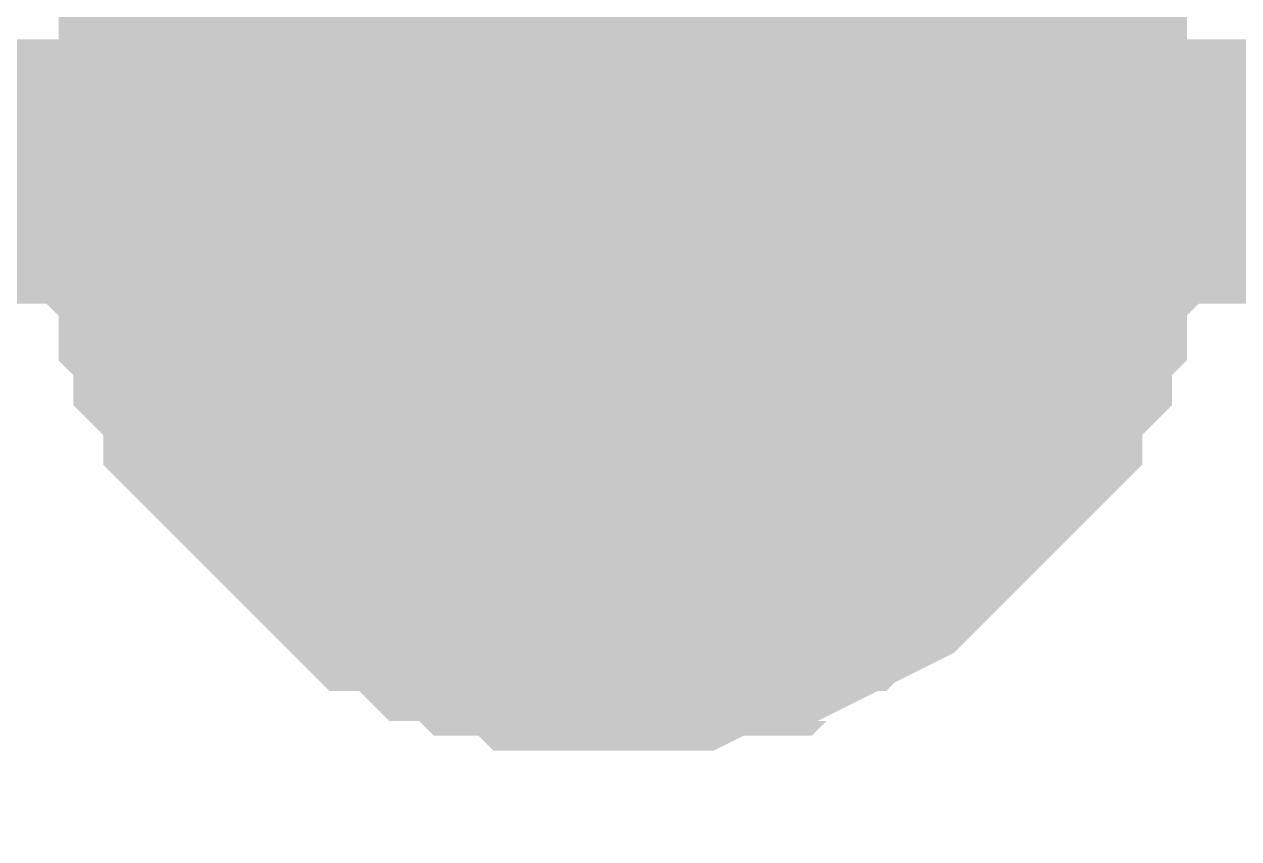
# Model space of a CAD drawing. Header units: inches. Extents: x 0 to 9.5, y -0.01 to 7.51.
# Drawn here: x 8.1726 to 8.2269, y 6.4701 to 6.5065 of the extents above; entities that cross this region are included whole.
import ezdxf

# ---------------------------------------------------------------- set-up
doc = ezdxf.new("R2010")
doc.units = ezdxf.units.IN
doc.header["$MEASUREMENT"] = 0
doc.layers.add('Sheet', color=255, linetype='Continuous')

msp = doc.modelspace()

# ---------------------------------------------------------------- linework, layer by layer
at = {"layer": 'Sheet'}
for points in [[(8.199341, 6.499911, 0.0118, 0.0118, 0), (8.199341, 6.599787, 0.0118, 0.0118, 0)], [(8.179372, 6.499911, 0.0118, 0.0118, 0), (8.179372, 6.500577, 0.0118, 0.0118, 0), (8.179372, 6.501909, 0.0118, 0.0118, 0), (8.179372, 6.502575, 0.0118, 0.0118, 0), (8.180038, 6.503906, 0.0118, 0.0118, 0), (8.180038, 6.504572, 0.0118, 0.0118, 0), (8.180038, 6.505904, 0.0118, 0.0118, 0), (8.180703, 6.50657, 0.0118, 0.0118, 0), (8.180703, 6.507235, 0.0118, 0.0118, 0), (8.181369, 6.508567, 0.0118, 0.0118, 0), (8.182035, 6.509233, 0.0118, 0.0118, 0), (8.182035, 6.509899, 0.0118, 0.0118, 0), (8.1827, 6.51123, 0.0118, 0.0118, 0), (8.183366, 6.511896, 0.0118, 0.0118, 0), (8.184032, 6.512562, 0.0118, 0.0118, 0)], [(8.179372, 6.499911, 0.0118, 0.0118, 0), (8.179372, 6.500577, 0.0118, 0.0118, 0), (8.179372, 6.501909, 0.0118, 0.0118, 0), (8.179372, 6.502575, 0.0118, 0.0118, 0), (8.180038, 6.503906, 0.0118, 0.0118, 0), (8.180038, 6.504572, 0.0118, 0.0118, 0), (8.180038, 6.505904, 0.0118, 0.0118, 0), (8.180703, 6.50657, 0.0118, 0.0118, 0), (8.180703, 6.507235, 0.0118, 0.0118, 0), (8.181369, 6.508567, 0.0118, 0.0118, 0), (8.182035, 6.509233, 0.0118, 0.0118, 0), (8.182035, 6.509899, 0.0118, 0.0118, 0), (8.1827, 6.51123, 0.0118, 0.0118, 0), (8.183366, 6.511896, 0.0118, 0.0118, 0), (8.184032, 6.512562, 0.0118, 0.0118, 0)], [(8.179372, 6.499911, 0.0118, 0.0118, 0), (8.179372, 6.500577, 0.0118, 0.0118, 0), (8.179372, 6.501909, 0.0118, 0.0118, 0), (8.179372, 6.502575, 0.0118, 0.0118, 0), (8.180038, 6.503906, 0.0118, 0.0118, 0), (8.180038, 6.504572, 0.0118, 0.0118, 0), (8.180038, 6.505904, 0.0118, 0.0118, 0), (8.180703, 6.50657, 0.0118, 0.0118, 0), (8.180703, 6.507235, 0.0118, 0.0118, 0), (8.181369, 6.508567, 0.0118, 0.0118, 0), (8.182035, 6.509233, 0.0118, 0.0118, 0), (8.182035, 6.509899, 0.0118, 0.0118, 0), (8.1827, 6.51123, 0.0118, 0.0118, 0), (8.183366, 6.511896, 0.0118, 0.0118, 0), (8.184032, 6.512562, 0.0118, 0.0118, 0)], [(8.179372, 6.499911, 0.0118, 0.0118, 0), (8.179372, 6.500577, 0.0118, 0.0118, 0), (8.179372, 6.501909, 0.0118, 0.0118, 0), (8.179372, 6.502575, 0.0118, 0.0118, 0), (8.180038, 6.503906, 0.0118, 0.0118, 0), (8.180038, 6.504572, 0.0118, 0.0118, 0), (8.180038, 6.505904, 0.0118, 0.0118, 0), (8.180703, 6.50657, 0.0118, 0.0118, 0), (8.180703, 6.507235, 0.0118, 0.0118, 0), (8.181369, 6.508567, 0.0118, 0.0118, 0), (8.182035, 6.509233, 0.0118, 0.0118, 0), (8.182035, 6.509899, 0.0118, 0.0118, 0), (8.1827, 6.51123, 0.0118, 0.0118, 0), (8.183366, 6.511896, 0.0118, 0.0118, 0), (8.184032, 6.512562, 0.0118, 0.0118, 0)], [(8.214651, 6.512562, 0.0118, 0.0118, 0), (8.215317, 6.511896, 0.0118, 0.0118, 0), (8.215982, 6.51123, 0.0118, 0.0118, 0), (8.216648, 6.509899, 0.0118, 0.0118, 0), (8.216648, 6.509233, 0.0118, 0.0118, 0), (8.217314, 6.508567, 0.0118, 0.0118, 0), (8.217979, 6.507235, 0.0118, 0.0118, 0), (8.217979, 6.50657, 0.0118, 0.0118, 0), (8.218645, 6.505904, 0.0118, 0.0118, 0), (8.218645, 6.504572, 0.0118, 0.0118, 0), (8.218645, 6.503906, 0.0118, 0.0118, 0), (8.219311, 6.502575, 0.0118, 0.0118, 0), (8.219311, 6.501909, 0.0118, 0.0118, 0), (8.219311, 6.500577, 0.0118, 0.0118, 0), (8.219311, 6.499911, 0.0118, 0.0118, 0)], [(8.214651, 6.512562, 0.0118, 0.0118, 0), (8.215317, 6.511896, 0.0118, 0.0118, 0), (8.215982, 6.51123, 0.0118, 0.0118, 0), (8.216648, 6.509899, 0.0118, 0.0118, 0), (8.216648, 6.509233, 0.0118, 0.0118, 0), (8.217314, 6.508567, 0.0118, 0.0118, 0), (8.217979, 6.507235, 0.0118, 0.0118, 0), (8.217979, 6.50657, 0.0118, 0.0118, 0), (8.218645, 6.505904, 0.0118, 0.0118, 0), (8.218645, 6.504572, 0.0118, 0.0118, 0), (8.218645, 6.503906, 0.0118, 0.0118, 0), (8.219311, 6.502575, 0.0118, 0.0118, 0), (8.219311, 6.501909, 0.0118, 0.0118, 0), (8.219311, 6.500577, 0.0118, 0.0118, 0), (8.219311, 6.499911, 0.0118, 0.0118, 0)], [(8.214651, 6.512562, 0.0118, 0.0118, 0), (8.215317, 6.511896, 0.0118, 0.0118, 0), (8.215982, 6.51123, 0.0118, 0.0118, 0), (8.216648, 6.509899, 0.0118, 0.0118, 0), (8.216648, 6.509233, 0.0118, 0.0118, 0), (8.217314, 6.508567, 0.0118, 0.0118, 0), (8.217979, 6.507235, 0.0118, 0.0118, 0), (8.217979, 6.50657, 0.0118, 0.0118, 0), (8.218645, 6.505904, 0.0118, 0.0118, 0), (8.218645, 6.504572, 0.0118, 0.0118, 0), (8.218645, 6.503906, 0.0118, 0.0118, 0), (8.219311, 6.502575, 0.0118, 0.0118, 0), (8.219311, 6.501909, 0.0118, 0.0118, 0), (8.219311, 6.500577, 0.0118, 0.0118, 0), (8.219311, 6.499911, 0.0118, 0.0118, 0)], [(8.214651, 6.512562, 0.0118, 0.0118, 0), (8.215317, 6.511896, 0.0118, 0.0118, 0), (8.215982, 6.51123, 0.0118, 0.0118, 0), (8.216648, 6.509899, 0.0118, 0.0118, 0), (8.216648, 6.509233, 0.0118, 0.0118, 0), (8.217314, 6.508567, 0.0118, 0.0118, 0), (8.217979, 6.507235, 0.0118, 0.0118, 0), (8.217979, 6.50657, 0.0118, 0.0118, 0), (8.218645, 6.505904, 0.0118, 0.0118, 0), (8.218645, 6.504572, 0.0118, 0.0118, 0), (8.218645, 6.503906, 0.0118, 0.0118, 0), (8.219311, 6.502575, 0.0118, 0.0118, 0), (8.219311, 6.501909, 0.0118, 0.0118, 0), (8.219311, 6.500577, 0.0118, 0.0118, 0), (8.219311, 6.499911, 0.0118, 0.0118, 0)], [(8.179372, 6.499911, 0.0039, 0.0039, 0), (8.179372, 6.500577, 0.0039, 0.0039, 0), (8.179372, 6.501909, 0.0039, 0.0039, 0), (8.179372, 6.502575, 0.0039, 0.0039, 0), (8.180038, 6.503906, 0.0039, 0.0039, 0), (8.180038, 6.504572, 0.0039, 0.0039, 0), (8.180038, 6.505904, 0.0039, 0.0039, 0), (8.180703, 6.50657, 0.0039, 0.0039, 0), (8.180703, 6.507235, 0.0039, 0.0039, 0), (8.181369, 6.508567, 0.0039, 0.0039, 0)], [(8.179372, 6.499911, 0.0039, 0.0039, 0), (8.179372, 6.500577, 0.0039, 0.0039, 0), (8.179372, 6.501909, 0.0039, 0.0039, 0), (8.179372, 6.502575, 0.0039, 0.0039, 0), (8.180038, 6.503906, 0.0039, 0.0039, 0), (8.180038, 6.504572, 0.0039, 0.0039, 0), (8.180038, 6.505904, 0.0039, 0.0039, 0), (8.180703, 6.50657, 0.0039, 0.0039, 0), (8.180703, 6.507235, 0.0039, 0.0039, 0), (8.181369, 6.508567, 0.0039, 0.0039, 0)], [(8.179372, 6.499911, 0.0039, 0.0039, 0), (8.179372, 6.500577, 0.0039, 0.0039, 0), (8.179372, 6.501909, 0.0039, 0.0039, 0), (8.179372, 6.502575, 0.0039, 0.0039, 0), (8.180038, 6.503906, 0.0039, 0.0039, 0), (8.180038, 6.504572, 0.0039, 0.0039, 0), (8.180038, 6.505904, 0.0039, 0.0039, 0), (8.180703, 6.50657, 0.0039, 0.0039, 0), (8.180703, 6.507235, 0.0039, 0.0039, 0), (8.181369, 6.508567, 0.0039, 0.0039, 0)], [(8.179372, 6.499911, 0.0039, 0.0039, 0), (8.179372, 6.500577, 0.0039, 0.0039, 0), (8.179372, 6.501909, 0.0039, 0.0039, 0), (8.179372, 6.502575, 0.0039, 0.0039, 0), (8.180038, 6.503906, 0.0039, 0.0039, 0), (8.180038, 6.504572, 0.0039, 0.0039, 0), (8.180038, 6.505904, 0.0039, 0.0039, 0), (8.180703, 6.50657, 0.0039, 0.0039, 0), (8.180703, 6.507235, 0.0039, 0.0039, 0), (8.181369, 6.508567, 0.0039, 0.0039, 0)], [(8.217314, 6.508567, 0.0039, 0.0039, 0), (8.217979, 6.507235, 0.0039, 0.0039, 0), (8.217979, 6.50657, 0.0039, 0.0039, 0), (8.218645, 6.505904, 0.0039, 0.0039, 0), (8.218645, 6.504572, 0.0039, 0.0039, 0), (8.218645, 6.503906, 0.0039, 0.0039, 0), (8.219311, 6.502575, 0.0039, 0.0039, 0), (8.219311, 6.501909, 0.0039, 0.0039, 0), (8.219311, 6.500577, 0.0039, 0.0039, 0), (8.219311, 6.499911, 0.0039, 0.0039, 0)], [(8.217314, 6.508567, 0.0039, 0.0039, 0), (8.217979, 6.507235, 0.0039, 0.0039, 0), (8.217979, 6.50657, 0.0039, 0.0039, 0), (8.218645, 6.505904, 0.0039, 0.0039, 0), (8.218645, 6.504572, 0.0039, 0.0039, 0), (8.218645, 6.503906, 0.0039, 0.0039, 0), (8.219311, 6.502575, 0.0039, 0.0039, 0), (8.219311, 6.501909, 0.0039, 0.0039, 0), (8.219311, 6.500577, 0.0039, 0.0039, 0), (8.219311, 6.499911, 0.0039, 0.0039, 0)], [(8.217314, 6.508567, 0.0039, 0.0039, 0), (8.217979, 6.507235, 0.0039, 0.0039, 0), (8.217979, 6.50657, 0.0039, 0.0039, 0), (8.218645, 6.505904, 0.0039, 0.0039, 0), (8.218645, 6.504572, 0.0039, 0.0039, 0), (8.218645, 6.503906, 0.0039, 0.0039, 0), (8.219311, 6.502575, 0.0039, 0.0039, 0), (8.219311, 6.501909, 0.0039, 0.0039, 0), (8.219311, 6.500577, 0.0039, 0.0039, 0), (8.219311, 6.499911, 0.0039, 0.0039, 0)], [(8.217314, 6.508567, 0.0039, 0.0039, 0), (8.217979, 6.507235, 0.0039, 0.0039, 0), (8.217979, 6.50657, 0.0039, 0.0039, 0), (8.218645, 6.505904, 0.0039, 0.0039, 0), (8.218645, 6.504572, 0.0039, 0.0039, 0), (8.218645, 6.503906, 0.0039, 0.0039, 0), (8.219311, 6.502575, 0.0039, 0.0039, 0), (8.219311, 6.501909, 0.0039, 0.0039, 0), (8.219311, 6.500577, 0.0039, 0.0039, 0), (8.219311, 6.499911, 0.0039, 0.0039, 0)], [(7.099706, 6.499911, 0.0118, 0.0118, 0), (7.899138, 6.499911, 0.0118, 0.0118, 0), (8.199341, 6.499911, 0.0118, 0.0118, 0), (8.299187, 6.499911, 0.0118, 0.0118, 0), (8.299187, 6.199618, 0.0118, 0.0118, 0)], [(8.199341, 6.479936, 0.0118, 0.0118, 0), (8.19801, 6.479936, 0.0118, 0.0118, 0), (8.197344, 6.479936, 0.0118, 0.0118, 0), (8.196013, 6.479936, 0.0118, 0.0118, 0), (8.195348, 6.480602, 0.0118, 0.0118, 0), (8.194016, 6.480602, 0.0118, 0.0118, 0), (8.193351, 6.480602, 0.0118, 0.0118, 0), (8.192685, 6.481268, 0.0118, 0.0118, 0), (8.191354, 6.481268, 0.0118, 0.0118, 0), (8.190688, 6.481934, 0.0118, 0.0118, 0), (8.190022, 6.482599, 0.0118, 0.0118, 0), (8.188691, 6.482599, 0.0118, 0.0118, 0), (8.188026, 6.483265, 0.0118, 0.0118, 0), (8.18736, 6.483931, 0.0118, 0.0118, 0), (8.186694, 6.484597, 0.0118, 0.0118, 0), (8.186029, 6.485263, 0.0118, 0.0118, 0), (8.185363, 6.485929, 0.0118, 0.0118, 0), (8.184697, 6.486594, 0.0118, 0.0118, 0), (8.184032, 6.48726, 0.0118, 0.0118, 0), (8.183366, 6.487926, 0.0118, 0.0118, 0), (8.1827, 6.488592, 0.0118, 0.0118, 0), (8.182035, 6.489258, 0.0118, 0.0118, 0), (8.182035, 6.490589, 0.0118, 0.0118, 0), (8.181369, 6.491255, 0.0118, 0.0118, 0), (8.180703, 6.491921, 0.0118, 0.0118, 0), (8.180703, 6.493253, 0.0118, 0.0118, 0), (8.180038, 6.493919, 0.0118, 0.0118, 0), (8.180038, 6.494585, 0.0118, 0.0118, 0), (8.180038, 6.495916, 0.0118, 0.0118, 0), (8.179372, 6.496582, 0.0118, 0.0118, 0), (8.179372, 6.497914, 0.0118, 0.0118, 0), (8.179372, 6.49858, 0.0118, 0.0118, 0), (8.179372, 6.499911, 0.0118, 0.0118, 0)], [(8.179372, 6.499911, 0.0118, 0.0118, 0), (8.179372, 6.499911, 0.0118, 0.0118, 0)], [(8.199341, 6.479936, 0.0118, 0.0118, 0), (8.19801, 6.479936, 0.0118, 0.0118, 0), (8.197344, 6.479936, 0.0118, 0.0118, 0), (8.196013, 6.479936, 0.0118, 0.0118, 0), (8.195348, 6.480602, 0.0118, 0.0118, 0), (8.194016, 6.480602, 0.0118, 0.0118, 0), (8.193351, 6.480602, 0.0118, 0.0118, 0), (8.192685, 6.481268, 0.0118, 0.0118, 0), (8.191354, 6.481268, 0.0118, 0.0118, 0), (8.190688, 6.481934, 0.0118, 0.0118, 0), (8.190022, 6.482599, 0.0118, 0.0118, 0), (8.188691, 6.482599, 0.0118, 0.0118, 0), (8.188026, 6.483265, 0.0118, 0.0118, 0), (8.18736, 6.483931, 0.0118, 0.0118, 0), (8.186694, 6.484597, 0.0118, 0.0118, 0), (8.186029, 6.485263, 0.0118, 0.0118, 0), (8.185363, 6.485929, 0.0118, 0.0118, 0), (8.184697, 6.486594, 0.0118, 0.0118, 0), (8.184032, 6.48726, 0.0118, 0.0118, 0), (8.183366, 6.487926, 0.0118, 0.0118, 0), (8.1827, 6.488592, 0.0118, 0.0118, 0), (8.182035, 6.489258, 0.0118, 0.0118, 0), (8.182035, 6.490589, 0.0118, 0.0118, 0), (8.181369, 6.491255, 0.0118, 0.0118, 0), (8.180703, 6.491921, 0.0118, 0.0118, 0), (8.180703, 6.493253, 0.0118, 0.0118, 0), (8.180038, 6.493919, 0.0118, 0.0118, 0), (8.180038, 6.494585, 0.0118, 0.0118, 0), (8.180038, 6.495916, 0.0118, 0.0118, 0), (8.179372, 6.496582, 0.0118, 0.0118, 0), (8.179372, 6.497914, 0.0118, 0.0118, 0), (8.179372, 6.49858, 0.0118, 0.0118, 0), (8.179372, 6.499911, 0.0118, 0.0118, 0)], [(8.179372, 6.499911, 0.0118, 0.0118, 0), (8.179372, 6.499911, 0.0118, 0.0118, 0)], [(8.199341, 6.479936, 0.0118, 0.0118, 0), (8.19801, 6.479936, 0.0118, 0.0118, 0), (8.197344, 6.479936, 0.0118, 0.0118, 0), (8.196013, 6.479936, 0.0118, 0.0118, 0), (8.195348, 6.480602, 0.0118, 0.0118, 0), (8.194016, 6.480602, 0.0118, 0.0118, 0), (8.193351, 6.480602, 0.0118, 0.0118, 0), (8.192685, 6.481268, 0.0118, 0.0118, 0), (8.191354, 6.481268, 0.0118, 0.0118, 0), (8.190688, 6.481934, 0.0118, 0.0118, 0), (8.190022, 6.482599, 0.0118, 0.0118, 0), (8.188691, 6.482599, 0.0118, 0.0118, 0), (8.188026, 6.483265, 0.0118, 0.0118, 0), (8.18736, 6.483931, 0.0118, 0.0118, 0), (8.186694, 6.484597, 0.0118, 0.0118, 0), (8.186029, 6.485263, 0.0118, 0.0118, 0), (8.185363, 6.485929, 0.0118, 0.0118, 0), (8.184697, 6.486594, 0.0118, 0.0118, 0), (8.184032, 6.48726, 0.0118, 0.0118, 0), (8.183366, 6.487926, 0.0118, 0.0118, 0), (8.1827, 6.488592, 0.0118, 0.0118, 0), (8.182035, 6.489258, 0.0118, 0.0118, 0), (8.182035, 6.490589, 0.0118, 0.0118, 0), (8.181369, 6.491255, 0.0118, 0.0118, 0), (8.180703, 6.491921, 0.0118, 0.0118, 0), (8.180703, 6.493253, 0.0118, 0.0118, 0), (8.180038, 6.493919, 0.0118, 0.0118, 0), (8.180038, 6.494585, 0.0118, 0.0118, 0), (8.180038, 6.495916, 0.0118, 0.0118, 0), (8.179372, 6.496582, 0.0118, 0.0118, 0), (8.179372, 6.497914, 0.0118, 0.0118, 0), (8.179372, 6.49858, 0.0118, 0.0118, 0), (8.179372, 6.499911, 0.0118, 0.0118, 0)], [(8.179372, 6.499911, 0.0118, 0.0118, 0), (8.179372, 6.499911, 0.0118, 0.0118, 0)], [(8.199341, 6.479936, 0.0118, 0.0118, 0), (8.19801, 6.479936, 0.0118, 0.0118, 0), (8.197344, 6.479936, 0.0118, 0.0118, 0), (8.196013, 6.479936, 0.0118, 0.0118, 0), (8.195348, 6.480602, 0.0118, 0.0118, 0), (8.194016, 6.480602, 0.0118, 0.0118, 0), (8.193351, 6.480602, 0.0118, 0.0118, 0), (8.192685, 6.481268, 0.0118, 0.0118, 0), (8.191354, 6.481268, 0.0118, 0.0118, 0), (8.190688, 6.481934, 0.0118, 0.0118, 0), (8.190022, 6.482599, 0.0118, 0.0118, 0), (8.188691, 6.482599, 0.0118, 0.0118, 0), (8.188026, 6.483265, 0.0118, 0.0118, 0), (8.18736, 6.483931, 0.0118, 0.0118, 0), (8.186694, 6.484597, 0.0118, 0.0118, 0), (8.186029, 6.485263, 0.0118, 0.0118, 0), (8.185363, 6.485929, 0.0118, 0.0118, 0), (8.184697, 6.486594, 0.0118, 0.0118, 0), (8.184032, 6.48726, 0.0118, 0.0118, 0), (8.183366, 6.487926, 0.0118, 0.0118, 0), (8.1827, 6.488592, 0.0118, 0.0118, 0), (8.182035, 6.489258, 0.0118, 0.0118, 0), (8.182035, 6.490589, 0.0118, 0.0118, 0), (8.181369, 6.491255, 0.0118, 0.0118, 0), (8.180703, 6.491921, 0.0118, 0.0118, 0), (8.180703, 6.493253, 0.0118, 0.0118, 0), (8.180038, 6.493919, 0.0118, 0.0118, 0), (8.180038, 6.494585, 0.0118, 0.0118, 0), (8.180038, 6.495916, 0.0118, 0.0118, 0), (8.179372, 6.496582, 0.0118, 0.0118, 0), (8.179372, 6.497914, 0.0118, 0.0118, 0), (8.179372, 6.49858, 0.0118, 0.0118, 0), (8.179372, 6.499911, 0.0118, 0.0118, 0)], [(8.179372, 6.499911, 0.0118, 0.0118, 0), (8.179372, 6.499911, 0.0118, 0.0118, 0)], [(8.219311, 6.499911, 0.0118, 0.0118, 0), (8.219311, 6.49858, 0.0118, 0.0118, 0), (8.219311, 6.497914, 0.0118, 0.0118, 0), (8.219311, 6.496582, 0.0118, 0.0118, 0), (8.218645, 6.495916, 0.0118, 0.0118, 0), (8.218645, 6.494585, 0.0118, 0.0118, 0), (8.218645, 6.493919, 0.0118, 0.0118, 0), (8.217979, 6.493253, 0.0118, 0.0118, 0), (8.217979, 6.491921, 0.0118, 0.0118, 0), (8.217314, 6.491255, 0.0118, 0.0118, 0), (8.216648, 6.490589, 0.0118, 0.0118, 0), (8.216648, 6.489258, 0.0118, 0.0118, 0), (8.215982, 6.488592, 0.0118, 0.0118, 0), (8.215317, 6.487926, 0.0118, 0.0118, 0), (8.214651, 6.48726, 0.0118, 0.0118, 0), (8.213985, 6.486594, 0.0118, 0.0118, 0), (8.21332, 6.485929, 0.0118, 0.0118, 0), (8.212654, 6.485263, 0.0118, 0.0118, 0), (8.211989, 6.484597, 0.0118, 0.0118, 0), (8.211323, 6.483931, 0.0118, 0.0118, 0), (8.210657, 6.483265, 0.0118, 0.0118, 0), (8.209326, 6.482599, 0.0118, 0.0118, 0), (8.20866, 6.482599, 0.0118, 0.0118, 0), (8.207995, 6.481934, 0.0118, 0.0118, 0), (8.206663, 6.481268, 0.0118, 0.0118, 0), (8.205998, 6.481268, 0.0118, 0.0118, 0), (8.205332, 6.480602, 0.0118, 0.0118, 0), (8.204001, 6.480602, 0.0118, 0.0118, 0), (8.203335, 6.480602, 0.0118, 0.0118, 0), (8.202004, 6.479936, 0.0118, 0.0118, 0), (8.201338, 6.479936, 0.0118, 0.0118, 0), (8.200007, 6.479936, 0.0118, 0.0118, 0), (8.199341, 6.479936, 0.0118, 0.0118, 0)], [(8.219311, 6.499911, 0.0118, 0.0118, 0), (8.219311, 6.49858, 0.0118, 0.0118, 0), (8.219311, 6.497914, 0.0118, 0.0118, 0), (8.219311, 6.496582, 0.0118, 0.0118, 0), (8.218645, 6.495916, 0.0118, 0.0118, 0), (8.218645, 6.494585, 0.0118, 0.0118, 0), (8.218645, 6.493919, 0.0118, 0.0118, 0), (8.217979, 6.493253, 0.0118, 0.0118, 0), (8.217979, 6.491921, 0.0118, 0.0118, 0), (8.217314, 6.491255, 0.0118, 0.0118, 0), (8.216648, 6.490589, 0.0118, 0.0118, 0), (8.216648, 6.489258, 0.0118, 0.0118, 0), (8.215982, 6.488592, 0.0118, 0.0118, 0), (8.215317, 6.487926, 0.0118, 0.0118, 0), (8.214651, 6.48726, 0.0118, 0.0118, 0), (8.213985, 6.486594, 0.0118, 0.0118, 0), (8.21332, 6.485929, 0.0118, 0.0118, 0), (8.212654, 6.485263, 0.0118, 0.0118, 0), (8.211989, 6.484597, 0.0118, 0.0118, 0), (8.211323, 6.483931, 0.0118, 0.0118, 0), (8.210657, 6.483265, 0.0118, 0.0118, 0), (8.209326, 6.482599, 0.0118, 0.0118, 0), (8.20866, 6.482599, 0.0118, 0.0118, 0), (8.207995, 6.481934, 0.0118, 0.0118, 0), (8.206663, 6.481268, 0.0118, 0.0118, 0), (8.205998, 6.481268, 0.0118, 0.0118, 0), (8.205332, 6.480602, 0.0118, 0.0118, 0), (8.204001, 6.480602, 0.0118, 0.0118, 0), (8.203335, 6.480602, 0.0118, 0.0118, 0), (8.202004, 6.479936, 0.0118, 0.0118, 0), (8.201338, 6.479936, 0.0118, 0.0118, 0), (8.200007, 6.479936, 0.0118, 0.0118, 0), (8.199341, 6.479936, 0.0118, 0.0118, 0)], [(8.219311, 6.499911, 0.0118, 0.0118, 0), (8.219311, 6.49858, 0.0118, 0.0118, 0), (8.219311, 6.497914, 0.0118, 0.0118, 0), (8.219311, 6.496582, 0.0118, 0.0118, 0), (8.218645, 6.495916, 0.0118, 0.0118, 0), (8.218645, 6.494585, 0.0118, 0.0118, 0), (8.218645, 6.493919, 0.0118, 0.0118, 0), (8.217979, 6.493253, 0.0118, 0.0118, 0), (8.217979, 6.491921, 0.0118, 0.0118, 0), (8.217314, 6.491255, 0.0118, 0.0118, 0), (8.216648, 6.490589, 0.0118, 0.0118, 0), (8.216648, 6.489258, 0.0118, 0.0118, 0), (8.215982, 6.488592, 0.0118, 0.0118, 0), (8.215317, 6.487926, 0.0118, 0.0118, 0), (8.214651, 6.48726, 0.0118, 0.0118, 0), (8.213985, 6.486594, 0.0118, 0.0118, 0), (8.21332, 6.485929, 0.0118, 0.0118, 0), (8.212654, 6.485263, 0.0118, 0.0118, 0), (8.211989, 6.484597, 0.0118, 0.0118, 0), (8.211323, 6.483931, 0.0118, 0.0118, 0), (8.210657, 6.483265, 0.0118, 0.0118, 0), (8.209326, 6.482599, 0.0118, 0.0118, 0), (8.20866, 6.482599, 0.0118, 0.0118, 0), (8.207995, 6.481934, 0.0118, 0.0118, 0), (8.206663, 6.481268, 0.0118, 0.0118, 0), (8.205998, 6.481268, 0.0118, 0.0118, 0), (8.205332, 6.480602, 0.0118, 0.0118, 0), (8.204001, 6.480602, 0.0118, 0.0118, 0), (8.203335, 6.480602, 0.0118, 0.0118, 0), (8.202004, 6.479936, 0.0118, 0.0118, 0), (8.201338, 6.479936, 0.0118, 0.0118, 0), (8.200007, 6.479936, 0.0118, 0.0118, 0), (8.199341, 6.479936, 0.0118, 0.0118, 0)], [(8.219311, 6.499911, 0.0118, 0.0118, 0), (8.219311, 6.49858, 0.0118, 0.0118, 0), (8.219311, 6.497914, 0.0118, 0.0118, 0), (8.219311, 6.496582, 0.0118, 0.0118, 0), (8.218645, 6.495916, 0.0118, 0.0118, 0), (8.218645, 6.494585, 0.0118, 0.0118, 0), (8.218645, 6.493919, 0.0118, 0.0118, 0), (8.217979, 6.493253, 0.0118, 0.0118, 0), (8.217979, 6.491921, 0.0118, 0.0118, 0), (8.217314, 6.491255, 0.0118, 0.0118, 0), (8.216648, 6.490589, 0.0118, 0.0118, 0), (8.216648, 6.489258, 0.0118, 0.0118, 0), (8.215982, 6.488592, 0.0118, 0.0118, 0), (8.215317, 6.487926, 0.0118, 0.0118, 0), (8.214651, 6.48726, 0.0118, 0.0118, 0), (8.213985, 6.486594, 0.0118, 0.0118, 0), (8.21332, 6.485929, 0.0118, 0.0118, 0), (8.212654, 6.485263, 0.0118, 0.0118, 0), (8.211989, 6.484597, 0.0118, 0.0118, 0), (8.211323, 6.483931, 0.0118, 0.0118, 0), (8.210657, 6.483265, 0.0118, 0.0118, 0), (8.209326, 6.482599, 0.0118, 0.0118, 0), (8.20866, 6.482599, 0.0118, 0.0118, 0), (8.207995, 6.481934, 0.0118, 0.0118, 0), (8.206663, 6.481268, 0.0118, 0.0118, 0), (8.205998, 6.481268, 0.0118, 0.0118, 0), (8.205332, 6.480602, 0.0118, 0.0118, 0), (8.204001, 6.480602, 0.0118, 0.0118, 0), (8.203335, 6.480602, 0.0118, 0.0118, 0), (8.202004, 6.479936, 0.0118, 0.0118, 0), (8.201338, 6.479936, 0.0118, 0.0118, 0), (8.200007, 6.479936, 0.0118, 0.0118, 0), (8.199341, 6.479936, 0.0118, 0.0118, 0)], [(8.219311, 6.499911, 0.0118, 0.0118, 0), (8.219311, 6.499911, 0.0118, 0.0118, 0), (8.219311, 6.499911, 0.0118, 0.0118, 0), (8.219311, 6.499911, 0.0118, 0.0118, 0), (8.219311, 6.499911, 0.0118, 0.0118, 0), (8.219311, 6.499911, 0.0118, 0.0118, 0), (8.219311, 6.499911, 0.0118, 0.0118, 0), (8.219311, 6.499911, 0.0118, 0.0118, 0), (8.219311, 6.499911, 0.0118, 0.0118, 0), (8.219311, 6.499911, 0.0118, 0.0118, 0), (8.219311, 6.499911, 0.0118, 0.0118, 0), (8.219311, 6.499911, 0.0118, 0.0118, 0), (8.219311, 6.499911, 0.0118, 0.0118, 0), (8.219311, 6.499911, 0.0118, 0.0118, 0), (8.219311, 6.499911, 0.0118, 0.0118, 0), (8.219311, 6.499911, 0.0118, 0.0118, 0), (8.219311, 6.499911, 0.0118, 0.0118, 0), (8.219311, 6.499911, 0.0118, 0.0118, 0), (8.219311, 6.499911, 0.0118, 0.0118, 0), (8.219311, 6.499911, 0.0118, 0.0118, 0), (8.219311, 6.499911, 0.0118, 0.0118, 0), (8.219311, 6.499911, 0.0118, 0.0118, 0), (8.219311, 6.499911, 0.0118, 0.0118, 0), (8.219311, 6.499911, 0.0118, 0.0118, 0), (8.219311, 6.499911, 0.0118, 0.0118, 0), (8.219311, 6.499911, 0.0118, 0.0118, 0), (8.219311, 6.499911, 0.0118, 0.0118, 0), (8.219311, 6.499911, 0.0118, 0.0118, 0), (8.219311, 6.499911, 0.0118, 0.0118, 0), (8.219311, 6.499911, 0.0118, 0.0118, 0), (8.219311, 6.499911, 0.0118, 0.0118, 0), (8.219311, 6.499911, 0.0118, 0.0118, 0), (8.219311, 6.499911, 0.0118, 0.0118, 0)], [(8.219311, 6.499911, 0.0118, 0.0118, 0), (8.219311, 6.499911, 0.0118, 0.0118, 0)], [(8.219311, 6.499911, 0.0118, 0.0118, 0), (8.219311, 6.499911, 0.0118, 0.0118, 0), (8.219311, 6.499911, 0.0118, 0.0118, 0), (8.219311, 6.499911, 0.0118, 0.0118, 0), (8.219311, 6.499911, 0.0118, 0.0118, 0), (8.219311, 6.499911, 0.0118, 0.0118, 0), (8.219311, 6.499911, 0.0118, 0.0118, 0), (8.219311, 6.499911, 0.0118, 0.0118, 0), (8.219311, 6.499911, 0.0118, 0.0118, 0), (8.219311, 6.499911, 0.0118, 0.0118, 0), (8.219311, 6.499911, 0.0118, 0.0118, 0), (8.219311, 6.499911, 0.0118, 0.0118, 0), (8.219311, 6.499911, 0.0118, 0.0118, 0), (8.219311, 6.499911, 0.0118, 0.0118, 0), (8.219311, 6.499911, 0.0118, 0.0118, 0), (8.219311, 6.499911, 0.0118, 0.0118, 0), (8.219311, 6.499911, 0.0118, 0.0118, 0), (8.219311, 6.499911, 0.0118, 0.0118, 0), (8.219311, 6.499911, 0.0118, 0.0118, 0), (8.219311, 6.499911, 0.0118, 0.0118, 0), (8.219311, 6.499911, 0.0118, 0.0118, 0), (8.219311, 6.499911, 0.0118, 0.0118, 0), (8.219311, 6.499911, 0.0118, 0.0118, 0), (8.219311, 6.499911, 0.0118, 0.0118, 0), (8.219311, 6.499911, 0.0118, 0.0118, 0), (8.219311, 6.499911, 0.0118, 0.0118, 0), (8.219311, 6.499911, 0.0118, 0.0118, 0), (8.219311, 6.499911, 0.0118, 0.0118, 0), (8.219311, 6.499911, 0.0118, 0.0118, 0), (8.219311, 6.499911, 0.0118, 0.0118, 0), (8.219311, 6.499911, 0.0118, 0.0118, 0), (8.219311, 6.499911, 0.0118, 0.0118, 0), (8.219311, 6.499911, 0.0118, 0.0118, 0)], [(8.219311, 6.499911, 0.0118, 0.0118, 0), (8.219311, 6.499911, 0.0118, 0.0118, 0)], [(8.219311, 6.499911, 0.0118, 0.0118, 0), (8.219311, 6.499911, 0.0118, 0.0118, 0), (8.219311, 6.499911, 0.0118, 0.0118, 0), (8.219311, 6.499911, 0.0118, 0.0118, 0), (8.219311, 6.499911, 0.0118, 0.0118, 0), (8.219311, 6.499911, 0.0118, 0.0118, 0), (8.219311, 6.499911, 0.0118, 0.0118, 0), (8.219311, 6.499911, 0.0118, 0.0118, 0), (8.219311, 6.499911, 0.0118, 0.0118, 0), (8.219311, 6.499911, 0.0118, 0.0118, 0), (8.219311, 6.499911, 0.0118, 0.0118, 0), (8.219311, 6.499911, 0.0118, 0.0118, 0), (8.219311, 6.499911, 0.0118, 0.0118, 0), (8.219311, 6.499911, 0.0118, 0.0118, 0), (8.219311, 6.499911, 0.0118, 0.0118, 0), (8.219311, 6.499911, 0.0118, 0.0118, 0), (8.219311, 6.499911, 0.0118, 0.0118, 0), (8.219311, 6.499911, 0.0118, 0.0118, 0), (8.219311, 6.499911, 0.0118, 0.0118, 0), (8.219311, 6.499911, 0.0118, 0.0118, 0), (8.219311, 6.499911, 0.0118, 0.0118, 0), (8.219311, 6.499911, 0.0118, 0.0118, 0), (8.219311, 6.499911, 0.0118, 0.0118, 0), (8.219311, 6.499911, 0.0118, 0.0118, 0), (8.219311, 6.499911, 0.0118, 0.0118, 0), (8.219311, 6.499911, 0.0118, 0.0118, 0), (8.219311, 6.499911, 0.0118, 0.0118, 0), (8.219311, 6.499911, 0.0118, 0.0118, 0), (8.219311, 6.499911, 0.0118, 0.0118, 0), (8.219311, 6.499911, 0.0118, 0.0118, 0), (8.219311, 6.499911, 0.0118, 0.0118, 0), (8.219311, 6.499911, 0.0118, 0.0118, 0), (8.219311, 6.499911, 0.0118, 0.0118, 0)], [(8.219311, 6.499911, 0.0118, 0.0118, 0), (8.219311, 6.499911, 0.0118, 0.0118, 0)], [(8.219311, 6.499911, 0.0118, 0.0118, 0), (8.219311, 6.499911, 0.0118, 0.0118, 0), (8.219311, 6.499911, 0.0118, 0.0118, 0), (8.219311, 6.499911, 0.0118, 0.0118, 0), (8.219311, 6.499911, 0.0118, 0.0118, 0), (8.219311, 6.499911, 0.0118, 0.0118, 0), (8.219311, 6.499911, 0.0118, 0.0118, 0), (8.219311, 6.499911, 0.0118, 0.0118, 0), (8.219311, 6.499911, 0.0118, 0.0118, 0), (8.219311, 6.499911, 0.0118, 0.0118, 0), (8.219311, 6.499911, 0.0118, 0.0118, 0), (8.219311, 6.499911, 0.0118, 0.0118, 0), (8.219311, 6.499911, 0.0118, 0.0118, 0), (8.219311, 6.499911, 0.0118, 0.0118, 0), (8.219311, 6.499911, 0.0118, 0.0118, 0), (8.219311, 6.499911, 0.0118, 0.0118, 0), (8.219311, 6.499911, 0.0118, 0.0118, 0), (8.219311, 6.499911, 0.0118, 0.0118, 0), (8.219311, 6.499911, 0.0118, 0.0118, 0), (8.219311, 6.499911, 0.0118, 0.0118, 0), (8.219311, 6.499911, 0.0118, 0.0118, 0), (8.219311, 6.499911, 0.0118, 0.0118, 0), (8.219311, 6.499911, 0.0118, 0.0118, 0), (8.219311, 6.499911, 0.0118, 0.0118, 0), (8.219311, 6.499911, 0.0118, 0.0118, 0), (8.219311, 6.499911, 0.0118, 0.0118, 0), (8.219311, 6.499911, 0.0118, 0.0118, 0), (8.219311, 6.499911, 0.0118, 0.0118, 0), (8.219311, 6.499911, 0.0118, 0.0118, 0), (8.219311, 6.499911, 0.0118, 0.0118, 0), (8.219311, 6.499911, 0.0118, 0.0118, 0), (8.219311, 6.499911, 0.0118, 0.0118, 0), (8.219311, 6.499911, 0.0118, 0.0118, 0)], [(8.219311, 6.499911, 0.0118, 0.0118, 0), (8.219311, 6.499911, 0.0118, 0.0118, 0)], [(8.199341, 6.479936, 0.0039, 0.0039, 0), (8.19801, 6.479936, 0.0039, 0.0039, 0), (8.197344, 6.479936, 0.0039, 0.0039, 0), (8.196013, 6.479936, 0.0039, 0.0039, 0), (8.195348, 6.480602, 0.0039, 0.0039, 0), (8.194016, 6.480602, 0.0039, 0.0039, 0), (8.193351, 6.480602, 0.0039, 0.0039, 0), (8.192685, 6.481268, 0.0039, 0.0039, 0), (8.191354, 6.481268, 0.0039, 0.0039, 0), (8.190688, 6.481934, 0.0039, 0.0039, 0), (8.190022, 6.482599, 0.0039, 0.0039, 0), (8.188691, 6.482599, 0.0039, 0.0039, 0), (8.188026, 6.483265, 0.0039, 0.0039, 0), (8.18736, 6.483931, 0.0039, 0.0039, 0), (8.186694, 6.484597, 0.0039, 0.0039, 0), (8.186029, 6.485263, 0.0039, 0.0039, 0), (8.185363, 6.485929, 0.0039, 0.0039, 0), (8.184697, 6.486594, 0.0039, 0.0039, 0), (8.184032, 6.48726, 0.0039, 0.0039, 0), (8.183366, 6.487926, 0.0039, 0.0039, 0), (8.1827, 6.488592, 0.0039, 0.0039, 0), (8.182035, 6.489258, 0.0039, 0.0039, 0), (8.182035, 6.490589, 0.0039, 0.0039, 0), (8.181369, 6.491255, 0.0039, 0.0039, 0), (8.180703, 6.491921, 0.0039, 0.0039, 0), (8.180703, 6.493253, 0.0039, 0.0039, 0), (8.180038, 6.493919, 0.0039, 0.0039, 0), (8.180038, 6.494585, 0.0039, 0.0039, 0), (8.180038, 6.495916, 0.0039, 0.0039, 0), (8.179372, 6.496582, 0.0039, 0.0039, 0), (8.179372, 6.497914, 0.0039, 0.0039, 0), (8.179372, 6.49858, 0.0039, 0.0039, 0), (8.179372, 6.499911, 0.0039, 0.0039, 0)], [(8.179372, 6.499911, 0.0039, 0.0039, 0), (8.179372, 6.499911, 0.0039, 0.0039, 0)], [(8.199341, 6.479936, 0.0039, 0.0039, 0), (8.19801, 6.479936, 0.0039, 0.0039, 0), (8.197344, 6.479936, 0.0039, 0.0039, 0), (8.196013, 6.479936, 0.0039, 0.0039, 0), (8.195348, 6.480602, 0.0039, 0.0039, 0), (8.194016, 6.480602, 0.0039, 0.0039, 0), (8.193351, 6.480602, 0.0039, 0.0039, 0), (8.192685, 6.481268, 0.0039, 0.0039, 0), (8.191354, 6.481268, 0.0039, 0.0039, 0), (8.190688, 6.481934, 0.0039, 0.0039, 0), (8.190022, 6.482599, 0.0039, 0.0039, 0), (8.188691, 6.482599, 0.0039, 0.0039, 0), (8.188026, 6.483265, 0.0039, 0.0039, 0), (8.18736, 6.483931, 0.0039, 0.0039, 0), (8.186694, 6.484597, 0.0039, 0.0039, 0), (8.186029, 6.485263, 0.0039, 0.0039, 0), (8.185363, 6.485929, 0.0039, 0.0039, 0), (8.184697, 6.486594, 0.0039, 0.0039, 0), (8.184032, 6.48726, 0.0039, 0.0039, 0), (8.183366, 6.487926, 0.0039, 0.0039, 0), (8.1827, 6.488592, 0.0039, 0.0039, 0), (8.182035, 6.489258, 0.0039, 0.0039, 0), (8.182035, 6.490589, 0.0039, 0.0039, 0), (8.181369, 6.491255, 0.0039, 0.0039, 0), (8.180703, 6.491921, 0.0039, 0.0039, 0), (8.180703, 6.493253, 0.0039, 0.0039, 0), (8.180038, 6.493919, 0.0039, 0.0039, 0), (8.180038, 6.494585, 0.0039, 0.0039, 0), (8.180038, 6.495916, 0.0039, 0.0039, 0), (8.179372, 6.496582, 0.0039, 0.0039, 0), (8.179372, 6.497914, 0.0039, 0.0039, 0), (8.179372, 6.49858, 0.0039, 0.0039, 0), (8.179372, 6.499911, 0.0039, 0.0039, 0)], [(8.179372, 6.499911, 0.0039, 0.0039, 0), (8.179372, 6.499911, 0.0039, 0.0039, 0)], [(8.199341, 6.479936, 0.0039, 0.0039, 0), (8.19801, 6.479936, 0.0039, 0.0039, 0), (8.197344, 6.479936, 0.0039, 0.0039, 0), (8.196013, 6.479936, 0.0039, 0.0039, 0), (8.195348, 6.480602, 0.0039, 0.0039, 0), (8.194016, 6.480602, 0.0039, 0.0039, 0), (8.193351, 6.480602, 0.0039, 0.0039, 0), (8.192685, 6.481268, 0.0039, 0.0039, 0), (8.191354, 6.481268, 0.0039, 0.0039, 0), (8.190688, 6.481934, 0.0039, 0.0039, 0), (8.190022, 6.482599, 0.0039, 0.0039, 0), (8.188691, 6.482599, 0.0039, 0.0039, 0), (8.188026, 6.483265, 0.0039, 0.0039, 0), (8.18736, 6.483931, 0.0039, 0.0039, 0), (8.186694, 6.484597, 0.0039, 0.0039, 0), (8.186029, 6.485263, 0.0039, 0.0039, 0), (8.185363, 6.485929, 0.0039, 0.0039, 0), (8.184697, 6.486594, 0.0039, 0.0039, 0), (8.184032, 6.48726, 0.0039, 0.0039, 0), (8.183366, 6.487926, 0.0039, 0.0039, 0), (8.1827, 6.488592, 0.0039, 0.0039, 0), (8.182035, 6.489258, 0.0039, 0.0039, 0), (8.182035, 6.490589, 0.0039, 0.0039, 0), (8.181369, 6.491255, 0.0039, 0.0039, 0), (8.180703, 6.491921, 0.0039, 0.0039, 0), (8.180703, 6.493253, 0.0039, 0.0039, 0), (8.180038, 6.493919, 0.0039, 0.0039, 0), (8.180038, 6.494585, 0.0039, 0.0039, 0), (8.180038, 6.495916, 0.0039, 0.0039, 0), (8.179372, 6.496582, 0.0039, 0.0039, 0), (8.179372, 6.497914, 0.0039, 0.0039, 0), (8.179372, 6.49858, 0.0039, 0.0039, 0), (8.179372, 6.499911, 0.0039, 0.0039, 0)], [(8.179372, 6.499911, 0.0039, 0.0039, 0), (8.179372, 6.499911, 0.0039, 0.0039, 0)], [(8.199341, 6.479936, 0.0039, 0.0039, 0), (8.19801, 6.479936, 0.0039, 0.0039, 0), (8.197344, 6.479936, 0.0039, 0.0039, 0), (8.196013, 6.479936, 0.0039, 0.0039, 0), (8.195348, 6.480602, 0.0039, 0.0039, 0), (8.194016, 6.480602, 0.0039, 0.0039, 0), (8.193351, 6.480602, 0.0039, 0.0039, 0), (8.192685, 6.481268, 0.0039, 0.0039, 0), (8.191354, 6.481268, 0.0039, 0.0039, 0), (8.190688, 6.481934, 0.0039, 0.0039, 0), (8.190022, 6.482599, 0.0039, 0.0039, 0), (8.188691, 6.482599, 0.0039, 0.0039, 0), (8.188026, 6.483265, 0.0039, 0.0039, 0), (8.18736, 6.483931, 0.0039, 0.0039, 0), (8.186694, 6.484597, 0.0039, 0.0039, 0), (8.186029, 6.485263, 0.0039, 0.0039, 0), (8.185363, 6.485929, 0.0039, 0.0039, 0), (8.184697, 6.486594, 0.0039, 0.0039, 0), (8.184032, 6.48726, 0.0039, 0.0039, 0), (8.183366, 6.487926, 0.0039, 0.0039, 0), (8.1827, 6.488592, 0.0039, 0.0039, 0), (8.182035, 6.489258, 0.0039, 0.0039, 0), (8.182035, 6.490589, 0.0039, 0.0039, 0), (8.181369, 6.491255, 0.0039, 0.0039, 0), (8.180703, 6.491921, 0.0039, 0.0039, 0), (8.180703, 6.493253, 0.0039, 0.0039, 0), (8.180038, 6.493919, 0.0039, 0.0039, 0), (8.180038, 6.494585, 0.0039, 0.0039, 0), (8.180038, 6.495916, 0.0039, 0.0039, 0), (8.179372, 6.496582, 0.0039, 0.0039, 0), (8.179372, 6.497914, 0.0039, 0.0039, 0), (8.179372, 6.49858, 0.0039, 0.0039, 0), (8.179372, 6.499911, 0.0039, 0.0039, 0)], [(8.179372, 6.499911, 0.0039, 0.0039, 0), (8.179372, 6.499911, 0.0039, 0.0039, 0)], [(8.219311, 6.499911, 0.0039, 0.0039, 0), (8.219311, 6.49858, 0.0039, 0.0039, 0), (8.219311, 6.497914, 0.0039, 0.0039, 0), (8.219311, 6.496582, 0.0039, 0.0039, 0), (8.218645, 6.495916, 0.0039, 0.0039, 0), (8.218645, 6.494585, 0.0039, 0.0039, 0), (8.218645, 6.493919, 0.0039, 0.0039, 0), (8.217979, 6.493253, 0.0039, 0.0039, 0), (8.217979, 6.491921, 0.0039, 0.0039, 0), (8.217314, 6.491255, 0.0039, 0.0039, 0), (8.216648, 6.490589, 0.0039, 0.0039, 0), (8.216648, 6.489258, 0.0039, 0.0039, 0), (8.215982, 6.488592, 0.0039, 0.0039, 0), (8.215317, 6.487926, 0.0039, 0.0039, 0), (8.214651, 6.48726, 0.0039, 0.0039, 0), (8.213985, 6.486594, 0.0039, 0.0039, 0), (8.21332, 6.485929, 0.0039, 0.0039, 0), (8.212654, 6.485263, 0.0039, 0.0039, 0), (8.211989, 6.484597, 0.0039, 0.0039, 0), (8.211323, 6.483931, 0.0039, 0.0039, 0), (8.210657, 6.483265, 0.0039, 0.0039, 0), (8.209326, 6.482599, 0.0039, 0.0039, 0), (8.20866, 6.482599, 0.0039, 0.0039, 0), (8.207995, 6.481934, 0.0039, 0.0039, 0), (8.206663, 6.481268, 0.0039, 0.0039, 0), (8.205998, 6.481268, 0.0039, 0.0039, 0), (8.205332, 6.480602, 0.0039, 0.0039, 0), (8.204001, 6.480602, 0.0039, 0.0039, 0), (8.203335, 6.480602, 0.0039, 0.0039, 0), (8.202004, 6.479936, 0.0039, 0.0039, 0), (8.201338, 6.479936, 0.0039, 0.0039, 0), (8.200007, 6.479936, 0.0039, 0.0039, 0), (8.199341, 6.479936, 0.0039, 0.0039, 0)], [(8.219311, 6.499911, 0.0039, 0.0039, 0), (8.219311, 6.49858, 0.0039, 0.0039, 0), (8.219311, 6.497914, 0.0039, 0.0039, 0), (8.219311, 6.496582, 0.0039, 0.0039, 0), (8.218645, 6.495916, 0.0039, 0.0039, 0), (8.218645, 6.494585, 0.0039, 0.0039, 0), (8.218645, 6.493919, 0.0039, 0.0039, 0), (8.217979, 6.493253, 0.0039, 0.0039, 0), (8.217979, 6.491921, 0.0039, 0.0039, 0), (8.217314, 6.491255, 0.0039, 0.0039, 0), (8.216648, 6.490589, 0.0039, 0.0039, 0), (8.216648, 6.489258, 0.0039, 0.0039, 0), (8.215982, 6.488592, 0.0039, 0.0039, 0), (8.215317, 6.487926, 0.0039, 0.0039, 0), (8.214651, 6.48726, 0.0039, 0.0039, 0), (8.213985, 6.486594, 0.0039, 0.0039, 0), (8.21332, 6.485929, 0.0039, 0.0039, 0), (8.212654, 6.485263, 0.0039, 0.0039, 0), (8.211989, 6.484597, 0.0039, 0.0039, 0), (8.211323, 6.483931, 0.0039, 0.0039, 0), (8.210657, 6.483265, 0.0039, 0.0039, 0), (8.209326, 6.482599, 0.0039, 0.0039, 0), (8.20866, 6.482599, 0.0039, 0.0039, 0), (8.207995, 6.481934, 0.0039, 0.0039, 0), (8.206663, 6.481268, 0.0039, 0.0039, 0), (8.205998, 6.481268, 0.0039, 0.0039, 0), (8.205332, 6.480602, 0.0039, 0.0039, 0), (8.204001, 6.480602, 0.0039, 0.0039, 0), (8.203335, 6.480602, 0.0039, 0.0039, 0), (8.202004, 6.479936, 0.0039, 0.0039, 0), (8.201338, 6.479936, 0.0039, 0.0039, 0), (8.200007, 6.479936, 0.0039, 0.0039, 0), (8.199341, 6.479936, 0.0039, 0.0039, 0)], [(8.219311, 6.499911, 0.0039, 0.0039, 0), (8.219311, 6.49858, 0.0039, 0.0039, 0), (8.219311, 6.497914, 0.0039, 0.0039, 0), (8.219311, 6.496582, 0.0039, 0.0039, 0), (8.218645, 6.495916, 0.0039, 0.0039, 0), (8.218645, 6.494585, 0.0039, 0.0039, 0), (8.218645, 6.493919, 0.0039, 0.0039, 0), (8.217979, 6.493253, 0.0039, 0.0039, 0), (8.217979, 6.491921, 0.0039, 0.0039, 0), (8.217314, 6.491255, 0.0039, 0.0039, 0), (8.216648, 6.490589, 0.0039, 0.0039, 0), (8.216648, 6.489258, 0.0039, 0.0039, 0), (8.215982, 6.488592, 0.0039, 0.0039, 0), (8.215317, 6.487926, 0.0039, 0.0039, 0), (8.214651, 6.48726, 0.0039, 0.0039, 0), (8.213985, 6.486594, 0.0039, 0.0039, 0), (8.21332, 6.485929, 0.0039, 0.0039, 0), (8.212654, 6.485263, 0.0039, 0.0039, 0), (8.211989, 6.484597, 0.0039, 0.0039, 0), (8.211323, 6.483931, 0.0039, 0.0039, 0), (8.210657, 6.483265, 0.0039, 0.0039, 0), (8.209326, 6.482599, 0.0039, 0.0039, 0), (8.20866, 6.482599, 0.0039, 0.0039, 0), (8.207995, 6.481934, 0.0039, 0.0039, 0), (8.206663, 6.481268, 0.0039, 0.0039, 0), (8.205998, 6.481268, 0.0039, 0.0039, 0), (8.205332, 6.480602, 0.0039, 0.0039, 0), (8.204001, 6.480602, 0.0039, 0.0039, 0), (8.203335, 6.480602, 0.0039, 0.0039, 0), (8.202004, 6.479936, 0.0039, 0.0039, 0), (8.201338, 6.479936, 0.0039, 0.0039, 0), (8.200007, 6.479936, 0.0039, 0.0039, 0), (8.199341, 6.479936, 0.0039, 0.0039, 0)], [(8.219311, 6.499911, 0.0039, 0.0039, 0), (8.219311, 6.49858, 0.0039, 0.0039, 0), (8.219311, 6.497914, 0.0039, 0.0039, 0), (8.219311, 6.496582, 0.0039, 0.0039, 0), (8.218645, 6.495916, 0.0039, 0.0039, 0), (8.218645, 6.494585, 0.0039, 0.0039, 0), (8.218645, 6.493919, 0.0039, 0.0039, 0), (8.217979, 6.493253, 0.0039, 0.0039, 0), (8.217979, 6.491921, 0.0039, 0.0039, 0), (8.217314, 6.491255, 0.0039, 0.0039, 0), (8.216648, 6.490589, 0.0039, 0.0039, 0), (8.216648, 6.489258, 0.0039, 0.0039, 0), (8.215982, 6.488592, 0.0039, 0.0039, 0), (8.215317, 6.487926, 0.0039, 0.0039, 0), (8.214651, 6.48726, 0.0039, 0.0039, 0), (8.213985, 6.486594, 0.0039, 0.0039, 0), (8.21332, 6.485929, 0.0039, 0.0039, 0), (8.212654, 6.485263, 0.0039, 0.0039, 0), (8.211989, 6.484597, 0.0039, 0.0039, 0), (8.211323, 6.483931, 0.0039, 0.0039, 0), (8.210657, 6.483265, 0.0039, 0.0039, 0), (8.209326, 6.482599, 0.0039, 0.0039, 0), (8.20866, 6.482599, 0.0039, 0.0039, 0), (8.207995, 6.481934, 0.0039, 0.0039, 0), (8.206663, 6.481268, 0.0039, 0.0039, 0), (8.205998, 6.481268, 0.0039, 0.0039, 0), (8.205332, 6.480602, 0.0039, 0.0039, 0), (8.204001, 6.480602, 0.0039, 0.0039, 0), (8.203335, 6.480602, 0.0039, 0.0039, 0), (8.202004, 6.479936, 0.0039, 0.0039, 0), (8.201338, 6.479936, 0.0039, 0.0039, 0), (8.200007, 6.479936, 0.0039, 0.0039, 0), (8.199341, 6.479936, 0.0039, 0.0039, 0)], [(8.219311, 6.499911, 0.0039, 0.0039, 0), (8.219311, 6.499911, 0.0039, 0.0039, 0), (8.219311, 6.499911, 0.0039, 0.0039, 0), (8.219311, 6.499911, 0.0039, 0.0039, 0), (8.219311, 6.499911, 0.0039, 0.0039, 0), (8.219311, 6.499911, 0.0039, 0.0039, 0), (8.219311, 6.499911, 0.0039, 0.0039, 0), (8.219311, 6.499911, 0.0039, 0.0039, 0), (8.219311, 6.499911, 0.0039, 0.0039, 0), (8.219311, 6.499911, 0.0039, 0.0039, 0), (8.219311, 6.499911, 0.0039, 0.0039, 0), (8.219311, 6.499911, 0.0039, 0.0039, 0), (8.219311, 6.499911, 0.0039, 0.0039, 0), (8.219311, 6.499911, 0.0039, 0.0039, 0), (8.219311, 6.499911, 0.0039, 0.0039, 0), (8.219311, 6.499911, 0.0039, 0.0039, 0), (8.219311, 6.499911, 0.0039, 0.0039, 0), (8.219311, 6.499911, 0.0039, 0.0039, 0), (8.219311, 6.499911, 0.0039, 0.0039, 0), (8.219311, 6.499911, 0.0039, 0.0039, 0), (8.219311, 6.499911, 0.0039, 0.0039, 0), (8.219311, 6.499911, 0.0039, 0.0039, 0), (8.219311, 6.499911, 0.0039, 0.0039, 0), (8.219311, 6.499911, 0.0039, 0.0039, 0), (8.219311, 6.499911, 0.0039, 0.0039, 0), (8.219311, 6.499911, 0.0039, 0.0039, 0), (8.219311, 6.499911, 0.0039, 0.0039, 0), (8.219311, 6.499911, 0.0039, 0.0039, 0), (8.219311, 6.499911, 0.0039, 0.0039, 0), (8.219311, 6.499911, 0.0039, 0.0039, 0), (8.219311, 6.499911, 0.0039, 0.0039, 0), (8.219311, 6.499911, 0.0039, 0.0039, 0), (8.219311, 6.499911, 0.0039, 0.0039, 0)], [(8.219311, 6.499911, 0.0039, 0.0039, 0), (8.219311, 6.499911, 0.0039, 0.0039, 0)], [(8.219311, 6.499911, 0.0039, 0.0039, 0), (8.219311, 6.499911, 0.0039, 0.0039, 0), (8.219311, 6.499911, 0.0039, 0.0039, 0), (8.219311, 6.499911, 0.0039, 0.0039, 0), (8.219311, 6.499911, 0.0039, 0.0039, 0), (8.219311, 6.499911, 0.0039, 0.0039, 0), (8.219311, 6.499911, 0.0039, 0.0039, 0), (8.219311, 6.499911, 0.0039, 0.0039, 0), (8.219311, 6.499911, 0.0039, 0.0039, 0), (8.219311, 6.499911, 0.0039, 0.0039, 0), (8.219311, 6.499911, 0.0039, 0.0039, 0), (8.219311, 6.499911, 0.0039, 0.0039, 0), (8.219311, 6.499911, 0.0039, 0.0039, 0), (8.219311, 6.499911, 0.0039, 0.0039, 0), (8.219311, 6.499911, 0.0039, 0.0039, 0), (8.219311, 6.499911, 0.0039, 0.0039, 0), (8.219311, 6.499911, 0.0039, 0.0039, 0), (8.219311, 6.499911, 0.0039, 0.0039, 0), (8.219311, 6.499911, 0.0039, 0.0039, 0), (8.219311, 6.499911, 0.0039, 0.0039, 0), (8.219311, 6.499911, 0.0039, 0.0039, 0), (8.219311, 6.499911, 0.0039, 0.0039, 0), (8.219311, 6.499911, 0.0039, 0.0039, 0), (8.219311, 6.499911, 0.0039, 0.0039, 0), (8.219311, 6.499911, 0.0039, 0.0039, 0), (8.219311, 6.499911, 0.0039, 0.0039, 0), (8.219311, 6.499911, 0.0039, 0.0039, 0), (8.219311, 6.499911, 0.0039, 0.0039, 0), (8.219311, 6.499911, 0.0039, 0.0039, 0), (8.219311, 6.499911, 0.0039, 0.0039, 0), (8.219311, 6.499911, 0.0039, 0.0039, 0), (8.219311, 6.499911, 0.0039, 0.0039, 0), (8.219311, 6.499911, 0.0039, 0.0039, 0)], [(8.219311, 6.499911, 0.0039, 0.0039, 0), (8.219311, 6.499911, 0.0039, 0.0039, 0)], [(8.219311, 6.499911, 0.0039, 0.0039, 0), (8.219311, 6.499911, 0.0039, 0.0039, 0), (8.219311, 6.499911, 0.0039, 0.0039, 0), (8.219311, 6.499911, 0.0039, 0.0039, 0), (8.219311, 6.499911, 0.0039, 0.0039, 0), (8.219311, 6.499911, 0.0039, 0.0039, 0), (8.219311, 6.499911, 0.0039, 0.0039, 0), (8.219311, 6.499911, 0.0039, 0.0039, 0), (8.219311, 6.499911, 0.0039, 0.0039, 0), (8.219311, 6.499911, 0.0039, 0.0039, 0), (8.219311, 6.499911, 0.0039, 0.0039, 0), (8.219311, 6.499911, 0.0039, 0.0039, 0), (8.219311, 6.499911, 0.0039, 0.0039, 0), (8.219311, 6.499911, 0.0039, 0.0039, 0), (8.219311, 6.499911, 0.0039, 0.0039, 0), (8.219311, 6.499911, 0.0039, 0.0039, 0), (8.219311, 6.499911, 0.0039, 0.0039, 0), (8.219311, 6.499911, 0.0039, 0.0039, 0), (8.219311, 6.499911, 0.0039, 0.0039, 0), (8.219311, 6.499911, 0.0039, 0.0039, 0), (8.219311, 6.499911, 0.0039, 0.0039, 0), (8.219311, 6.499911, 0.0039, 0.0039, 0), (8.219311, 6.499911, 0.0039, 0.0039, 0), (8.219311, 6.499911, 0.0039, 0.0039, 0), (8.219311, 6.499911, 0.0039, 0.0039, 0), (8.219311, 6.499911, 0.0039, 0.0039, 0), (8.219311, 6.499911, 0.0039, 0.0039, 0), (8.219311, 6.499911, 0.0039, 0.0039, 0), (8.219311, 6.499911, 0.0039, 0.0039, 0), (8.219311, 6.499911, 0.0039, 0.0039, 0), (8.219311, 6.499911, 0.0039, 0.0039, 0), (8.219311, 6.499911, 0.0039, 0.0039, 0), (8.219311, 6.499911, 0.0039, 0.0039, 0)], [(8.219311, 6.499911, 0.0039, 0.0039, 0), (8.219311, 6.499911, 0.0039, 0.0039, 0)], [(8.219311, 6.499911, 0.0039, 0.0039, 0), (8.219311, 6.499911, 0.0039, 0.0039, 0), (8.219311, 6.499911, 0.0039, 0.0039, 0), (8.219311, 6.499911, 0.0039, 0.0039, 0), (8.219311, 6.499911, 0.0039, 0.0039, 0), (8.219311, 6.499911, 0.0039, 0.0039, 0), (8.219311, 6.499911, 0.0039, 0.0039, 0), (8.219311, 6.499911, 0.0039, 0.0039, 0), (8.219311, 6.499911, 0.0039, 0.0039, 0), (8.219311, 6.499911, 0.0039, 0.0039, 0), (8.219311, 6.499911, 0.0039, 0.0039, 0), (8.219311, 6.499911, 0.0039, 0.0039, 0), (8.219311, 6.499911, 0.0039, 0.0039, 0), (8.219311, 6.499911, 0.0039, 0.0039, 0), (8.219311, 6.499911, 0.0039, 0.0039, 0), (8.219311, 6.499911, 0.0039, 0.0039, 0), (8.219311, 6.499911, 0.0039, 0.0039, 0), (8.219311, 6.499911, 0.0039, 0.0039, 0), (8.219311, 6.499911, 0.0039, 0.0039, 0), (8.219311, 6.499911, 0.0039, 0.0039, 0), (8.219311, 6.499911, 0.0039, 0.0039, 0), (8.219311, 6.499911, 0.0039, 0.0039, 0), (8.219311, 6.499911, 0.0039, 0.0039, 0), (8.219311, 6.499911, 0.0039, 0.0039, 0), (8.219311, 6.499911, 0.0039, 0.0039, 0), (8.219311, 6.499911, 0.0039, 0.0039, 0), (8.219311, 6.499911, 0.0039, 0.0039, 0), (8.219311, 6.499911, 0.0039, 0.0039, 0), (8.219311, 6.499911, 0.0039, 0.0039, 0), (8.219311, 6.499911, 0.0039, 0.0039, 0), (8.219311, 6.499911, 0.0039, 0.0039, 0), (8.219311, 6.499911, 0.0039, 0.0039, 0), (8.219311, 6.499911, 0.0039, 0.0039, 0)], [(8.219311, 6.499911, 0.0039, 0.0039, 0), (8.219311, 6.499911, 0.0039, 0.0039, 0)]]:
    msp.add_lwpolyline(points, format="xyseb", dxfattribs=at)
msp.add_lwpolyline([(8.19, 6.5, 0.02, 0.02, 1), (8.21, 6.5, 0.02, 0.02, 1)], format="xyseb", close=True, dxfattribs=at)

doc.saveas('drawing.dxf')
